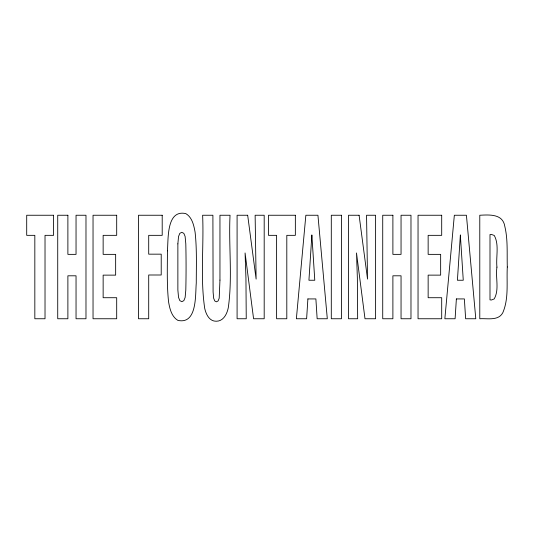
<?xml version="1.0" encoding="UTF-8"?>
<svg xmlns="http://www.w3.org/2000/svg" width="534" height="534" viewBox="0 0 534 534"><rect width="100%" height="100%" fill="white"/><g stroke="black" fill="none" stroke-linecap="round" stroke-linejoin="round"><path stroke-width="0.8" d="M167.422 250.833C167.396 267.868 166.755 284.982 168.59 301.95C169.759 308.739 171.541 316.629 177.915 320.4C197.373 324.625 195.23 294.715 196.272 283.073C196.292 266.086 196.953 249.018 195.084 232.103C193.842 225.328 192.193 217.365 185.785 213.593C166.288 209.341 168.444 239.165 167.422 250.833M507.3 267C506.466 282.199 508.989 298.446 502.761 312.811C498.275 321.074 487.388 318.224 479.779 318.751L479.779 215.249C489.498 214.748 502.894 213.727 504.817 226.403C508.008 239.673 506.886 253.483 507.3 267M496.94 267.133C495.278 277.38 499.59 289.488 494.19 298.927L491.46 300.001L489.998 299.868L489.998 234.539L491.353 234.399L494.27 235.481C499.41 244.886 495.806 256.807 496.94 267.133M177.869 243.864L177.869 290.009L178.543 297.411L179.824 300.615L181.847 301.683L183.85 300.642L185.124 297.511L185.799 290.136A990.95 990.95 0 0 0 185.799 243.738L185.104 236.382L183.823 233.338L181.794 232.317L179.804 233.358L178.543 236.489L177.869 243.864M219.955 280.103L219.194 298.186L218.119 300.909L216.43 301.817L214.755 300.942L213.673 298.319L213.093 292.018L212.899 215.249L202.626 215.249C203.981 246.207 200.163 277.647 204.716 308.405C206.017 314.186 209.221 321.281 216.143 321.241C223.466 321.321 227.037 313.932 228.285 307.731C232.63 277.179 228.552 245.98 230.034 215.249L219.955 215.249L219.955 280.103M307.891 298.927L306.623 318.751L296.37 318.751L305.855 215.249L317.937 215.249L327.309 318.751L317.149 318.751L315.881 298.927L307.891 298.927M456.376 298.927L455.101 318.751L444.855 318.751L454.341 215.249L466.422 215.249L475.794 318.751L465.635 318.751L464.366 298.927L456.376 298.927M311.869 235.073L308.932 280.243L314.78 280.243L311.869 235.073M460.355 235.073L457.418 280.243L463.265 280.243L460.355 235.073M53.574 215.249L26.7 215.249L26.7 235.34L34.83 235.34L34.83 318.751L45.023 318.751L45.023 235.34L53.574 235.34L53.574 215.249M67.885 215.249L57.725 215.249L57.725 318.751L67.885 318.751L67.885 275.804L76.042 275.804L76.042 318.751L85.981 318.751L85.981 215.249L76.042 215.249L76.042 254.364L67.885 254.364L67.885 215.249M116.692 215.249L93.036 215.249L93.036 318.751L116.692 318.751L116.692 297.718L103.142 297.718L103.142 275.13L115.651 275.13L115.651 254.364L103.142 254.364L103.142 235.34L116.692 235.34L116.692 215.249M162.202 215.249L138.486 215.249L138.486 318.751L148.706 318.751L148.706 274.997L161.215 274.997L161.215 254.164L148.706 254.164L148.706 235.34L162.202 235.34L162.202 215.249M247.676 215.249L237.089 215.249L237.089 318.751L246.241 318.751L245.94 277.854L245.079 252.956L253.577 318.751L264.19 318.751L264.19 215.249L255.132 215.249L256.12 279.095L247.676 215.249M295.355 215.249L268.482 215.249L268.482 235.34L276.612 235.34L276.612 318.751L286.805 318.751L286.805 235.34L295.355 235.34L295.355 215.249M341.453 215.249L331.294 215.249L331.294 318.751L341.453 318.751L341.453 215.249M359.095 215.249L348.508 215.249L348.508 318.751L357.66 318.751L357.359 277.854L356.498 252.956L364.996 318.751L375.609 318.751L375.609 215.249L366.551 215.249L367.539 279.095L359.095 215.249M392.891 215.249L382.724 215.249L382.724 318.751L392.891 318.751L392.891 275.804L401.047 275.804L401.047 318.751L410.98 318.751L410.98 215.249L401.047 215.249L401.047 254.364L392.891 254.364L392.891 215.249M441.698 215.249L418.042 215.249L418.042 318.751L441.698 318.751L441.698 297.718L428.148 297.718L428.148 275.13L440.65 275.13L440.65 254.364L428.148 254.364L428.148 235.34L441.698 235.34L441.698 215.249"/></g></svg>
